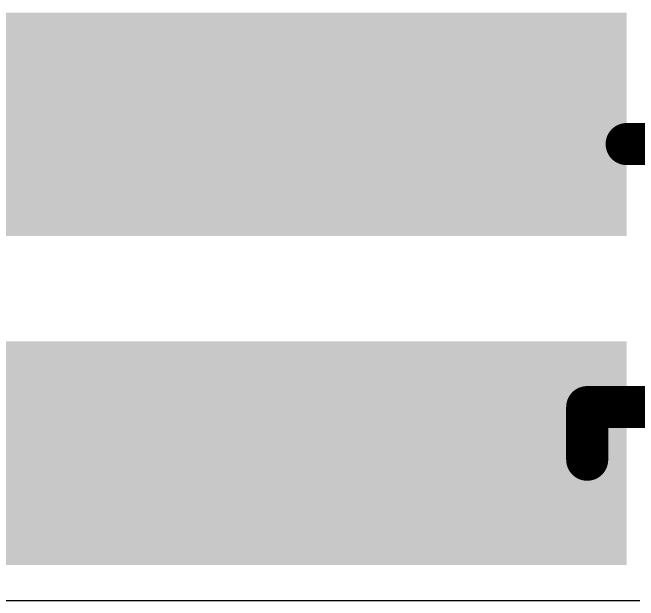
# Model space of a CAD drawing. Extents: x 0 to 127, y -4 to 62.
# Drawn here: x 11.59 to 17.64, y 2.83 to 8.51 of the extents above; entities that cross this region are included whole.
import ezdxf

# ---------------------------------------------------------------- set-up
doc = ezdxf.new("R2010")
doc.units = 0
doc.layers.add('16', color=172, linetype='CONTINUOUS')
doc.layers.add('20', color=7, linetype='CONTINUOUS')

# ---------------------------------------------------------------- blocks, each defined once
blk = doc.blocks.new('RECT')
blk.add_solid([(-0.5, -0.5), (0.5, -0.5), (-0.5, 0.5), (0.5, 0.5)])

msp = doc.modelspace()

# ---------------------------------------------------------------- linework, layer by layer
at = {"layer": '16', "const_width": 0.4064}
for points in [[(20.066, 7.239), (17.526, 7.239)], [(17.145, 4.191), (17.145, 4.699)], [(17.145, 4.699), (20.701, 4.699)]]:
    msp.add_lwpolyline(points, dxfattribs=at)
at = {"layer": '16', "const_width": 0.2032}
for points in [[(17.526, 7.3406, 1), (17.526, 7.1374)], [(17.2466, 4.699, 1), (17.0434, 4.699)], [(17.145, 4.8006, 1), (17.145, 4.5974)], [(17.0434, 4.191, 1), (17.2466, 4.191)]]:
    msp.add_lwpolyline(points, format="xyb", dxfattribs=at)
at = {"layer": '20'}
msp.add_line((0.005, 2.832), (17.653, 2.832), dxfattribs=at)

# ---------------------------------------------------------------- block references
at = {"layer": '16', "xscale": 17.1451, "yscale": 2.1591, "rotation": 180}
for p in [(8.9535, 7.4295), (8.9535, 4.2545)]:
    msp.add_blockref('RECT', p, dxfattribs=at)

doc.saveas('drawing.dxf')
